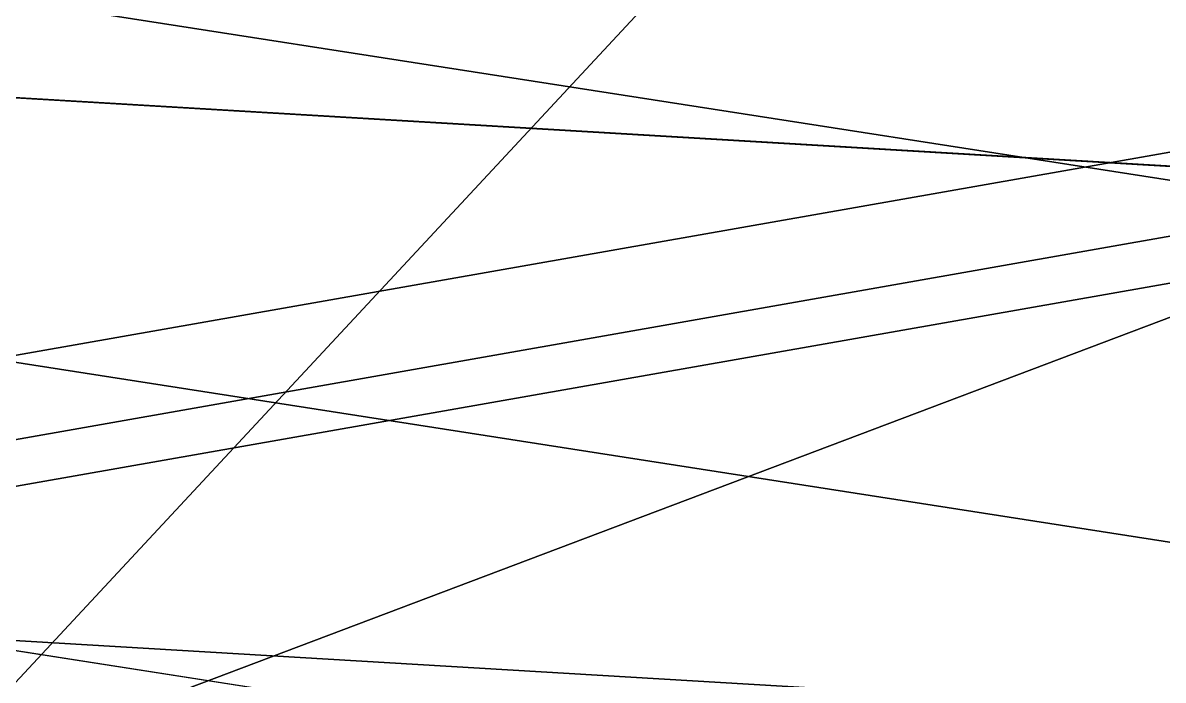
# Model space of a CAD drawing. Header units: metres. Extents: x 503497 to 504361, y 6966567 to 6966857.
# Drawn here: x 504134.959 to 504136.736, y 6966727.313 to 6966728.338 of the extents above; entities that cross this region are included whole.
import ezdxf

# ---------------------------------------------------------------- set-up
doc = ezdxf.new("R2010")
doc.units = ezdxf.units.M

msp = doc.modelspace()

# ---------------------------------------------------------------- linework, layer by layer
at = {"layer": 'SHADOW_APPROVED_20260314T074000'}
for points in [[(504138.446, 6966731.0718), (504138.0232, 6966728.3614), (504042.0653, 6966711.4601), (504042.4881, 6966714.1705), (504138.446, 6966731.0718)], [(504146.7781, 6966729.7721), (504138.446, 6966731.0718), (504042.4881, 6966714.1705), (504050.8202, 6966712.8708), (504146.7781, 6966729.7721)], [(504146.9294, 6966730.7425), (504146.7781, 6966729.7721), (504050.8202, 6966712.8708), (504050.9715, 6966713.8412), (504146.9294, 6966730.7425)], [(504149.9912, 6966730.2649), (504146.9294, 6966730.7425), (504050.9715, 6966713.8412), (504054.0333, 6966713.3636), (504149.9912, 6966730.2649)], [(504149.5371, 6966727.3537), (504149.9912, 6966730.2649), (504054.0333, 6966713.3636), (504053.5792, 6966710.4524), (504149.5371, 6966727.3537)], [(504138.0232, 6966728.3614), (504127.901, 6966729.9403), (504031.9431, 6966713.039), (504042.0653, 6966711.4601), (504138.0232, 6966728.3614)]]:
    msp.add_lwpolyline(points, close=True, dxfattribs=at)
at = {"layer": 'SHADOW_APPROVED_20260426T070000'}
for points in [[(504138.446, 6966731.0718), (504138.0232, 6966728.3614), (503900.5981, 6966638.6284), (503901.0209, 6966641.3388), (504138.446, 6966731.0718)], [(504138.0232, 6966728.3614), (504127.901, 6966729.9403), (503890.4759, 6966640.2073), (503900.5981, 6966638.6284), (504138.0232, 6966728.3614)]]:
    msp.add_lwpolyline(points, close=True, dxfattribs=at)
at = {"layer": 'SHADOW_APPROVED_20260621T090000'}
for points in [[(504138.446, 6966731.0718), (504138.0232, 6966728.3614), (504074.0368, 6966659.5469), (504074.4596, 6966662.2573), (504138.446, 6966731.0718)], [(504146.7781, 6966729.7721), (504138.446, 6966731.0718), (504074.4596, 6966662.2573), (504082.7917, 6966660.9576), (504146.7781, 6966729.7721)]]:
    msp.add_lwpolyline(points, close=True, dxfattribs=at)
at = {"layer": 'SHADOW_APPROVED_20261221T090000'}
for points in [[(504096.5223, 6966742.8333), (504098.8711, 6966757.8912), (504127.8995, 6966753.3631), (504127.5367, 6966751.0375), (504128.9086, 6966750.8235), (504129.2714, 6966753.1491), (504143.978, 6966750.8551), (504142.232, 6966739.662), (504138.9527, 6966740.1735), (504138.7909, 6966739.1362), (504141.7188, 6966738.6795), (504139.9885, 6966727.5868), (504125.5162, 6966729.8443), (504125.2213, 6966727.9537), (504116.4542, 6966729.3213), (504116.9083, 6966732.2325), (504113.8465, 6966732.7101), (504113.6952, 6966731.7397), (504105.3631, 6966733.0394), (504104.9403, 6966730.329), (504094.8181, 6966731.9079), (504096.5223, 6966742.8333)], [(504149.5371, 6966727.3537), (504149.9912, 6966730.2649), (504116.9083, 6966732.2325), (504116.4542, 6966729.3213), (504149.5371, 6966727.3537)], [(504158.5991, 6966727.8767), (504158.3042, 6966725.9861), (504125.2213, 6966727.9537), (504125.5162, 6966729.8443), (504158.5991, 6966727.8767)], [(504173.0714, 6966725.6192), (504158.5991, 6966727.8767), (504125.5162, 6966729.8443), (504139.9885, 6966727.5868), (504173.0714, 6966725.6192)], [(504158.3042, 6966725.9861), (504149.5371, 6966727.3537), (504116.4542, 6966729.3213), (504125.2213, 6966727.9537), (504158.3042, 6966725.9861)]]:
    msp.add_lwpolyline(points, close=True, dxfattribs=at)
at = {"layer": 'SHADOW_COMPARATOR_RL48_20260314T074000'}
for points in [[(504138.446, 6966731.0718), (504138.0232, 6966728.3614), (504083.3041, 6966718.7236), (504083.7269, 6966721.434), (504138.446, 6966731.0718)], [(504146.7781, 6966729.7721), (504138.446, 6966731.0718), (504083.7269, 6966721.434), (504092.059, 6966720.1343), (504146.7781, 6966729.7721)], [(504146.9294, 6966730.7425), (504146.7781, 6966729.7721), (504092.059, 6966720.1343), (504092.2103, 6966721.1047), (504146.9294, 6966730.7425)], [(504149.9912, 6966730.2649), (504146.9294, 6966730.7425), (504092.2103, 6966721.1047), (504095.2721, 6966720.6271), (504149.9912, 6966730.2649)], [(504149.5371, 6966727.3537), (504149.9912, 6966730.2649), (504095.2721, 6966720.6271), (504094.818, 6966717.7159), (504149.5371, 6966727.3537)], [(504138.0232, 6966728.3614), (504127.901, 6966729.9403), (504073.1819, 6966720.3025), (504083.3041, 6966718.7236), (504138.0232, 6966728.3614)]]:
    msp.add_lwpolyline(points, close=True, dxfattribs=at)
at = {"layer": 'SHADOW_COMPARATOR_RL48_20260426T070000'}
for points in [[(504138.446, 6966731.0718), (504138.0232, 6966728.3614), (504002.6339, 6966677.192), (504003.0567, 6966679.9024), (504138.446, 6966731.0718)], [(504138.0232, 6966728.3614), (504127.901, 6966729.9403), (503992.5117, 6966678.7709), (504002.6339, 6966677.192), (504138.0232, 6966728.3614)]]:
    msp.add_lwpolyline(points, close=True, dxfattribs=at)
at = {"layer": 'SHADOW_COMPARATOR_RL48_20260621T090000'}
for points in [[(504138.446, 6966731.0718), (504138.0232, 6966728.3614), (504101.5355, 6966689.1206), (504101.9583, 6966691.831), (504138.446, 6966731.0718)], [(504146.7781, 6966729.7721), (504138.446, 6966731.0718), (504101.9583, 6966691.831), (504110.2904, 6966690.5313), (504146.7781, 6966729.7721)]]:
    msp.add_lwpolyline(points, close=True, dxfattribs=at)
at = {"layer": 'SHADOW_COMPARATOR_RL48_20261221T090000'}
for points in [[(504110.74, 6966741.9877), (504113.0888, 6966757.0456), (504142.1172, 6966752.5175), (504141.7544, 6966750.1919), (504143.1263, 6966749.9779), (504143.4891, 6966752.3035), (504158.1957, 6966750.0095), (504156.4497, 6966738.8164), (504153.1704, 6966739.3279), (504153.0086, 6966738.2906), (504155.9365, 6966737.8339), (504154.2062, 6966726.7412), (504139.7339, 6966728.9987), (504139.439, 6966727.1081), (504130.6719, 6966728.4757), (504131.126, 6966731.3869), (504128.0642, 6966731.8645), (504127.9129, 6966730.8941), (504119.5808, 6966732.1938), (504119.158, 6966729.4834), (504109.0358, 6966731.0623), (504110.74, 6966741.9877)], [(504149.5371, 6966727.3537), (504149.9912, 6966730.2649), (504131.126, 6966731.3869), (504130.6719, 6966728.4757), (504149.5371, 6966727.3537)], [(504158.3042, 6966725.9861), (504149.5371, 6966727.3537), (504130.6719, 6966728.4757), (504139.439, 6966727.1081), (504158.3042, 6966725.9861)]]:
    msp.add_lwpolyline(points, close=True, dxfattribs=at)
at = {"layer": 'SHADOW_COMPARATOR_RL48_20261221T120000'}
for points in [[(504131.0222, 6966739.1629), (504133.371, 6966754.2208), (504162.3994, 6966749.6927), (504162.0366, 6966747.3671), (504163.4085, 6966747.1531), (504163.7713, 6966749.4787), (504178.4779, 6966747.1847), (504176.7319, 6966735.9916), (504173.4526, 6966736.5031), (504173.2908, 6966735.4658), (504176.2187, 6966735.0091), (504174.4884, 6966723.9164), (504160.0161, 6966726.1739), (504159.7212, 6966724.2833), (504150.9541, 6966725.6509), (504151.4082, 6966728.5621), (504148.3464, 6966729.0397), (504148.1951, 6966728.0693), (504139.863, 6966729.369), (504139.4402, 6966726.6586), (504129.318, 6966728.2375), (504131.0222, 6966739.1629)], [(504138.0232, 6966728.3614), (504127.901, 6966729.9403), (504129.318, 6966728.2375), (504139.4402, 6966726.6586), (504138.0232, 6966728.3614)]]:
    msp.add_lwpolyline(points, close=True, dxfattribs=at)

doc.saveas('drawing.dxf')
